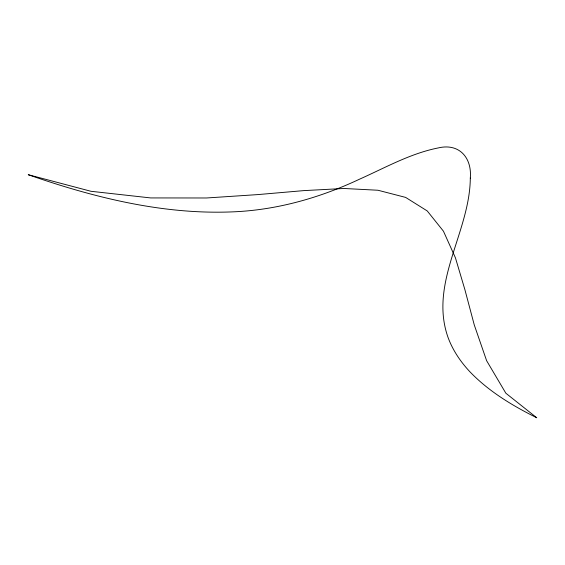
<?xml version="1.0" encoding="UTF-8"?>
<svg xmlns="http://www.w3.org/2000/svg" width="565" height="565" viewBox="0 0 565 565"><rect width="100%" height="100%" fill="white"/><g stroke="black" fill="none" stroke-linecap="round" stroke-linejoin="round"><path stroke-width="0.85" d="M470.306 178.088C469.911 232.031 428.821 282.853 447.981 337.263A221.904 128.114 0 0 0 470.031 371.911C488.923 391.538 512.533 405.705 536.75 417.768L505.852 393.219L486.613 360.682L474.268 324.932L464.91 289.711L455.432 257.824L443.454 231.205L427.239 210.943L405.628 197.404L377.95 190.243L343.965 188.484L303.779 190.617L257.767 194.6L206.493 197.983L150.657 197.927L91.007 191.295L28.25 174.712C95.316 198.061 166.039 215.59 237.561 211.628C279.936 209.198 321.259 197.206 359.552 179.176C385.259 167.727 410.289 153.496 438.15 147.952C459.119 142.867 472.086 157.656 470.306 178.088"/></g></svg>
